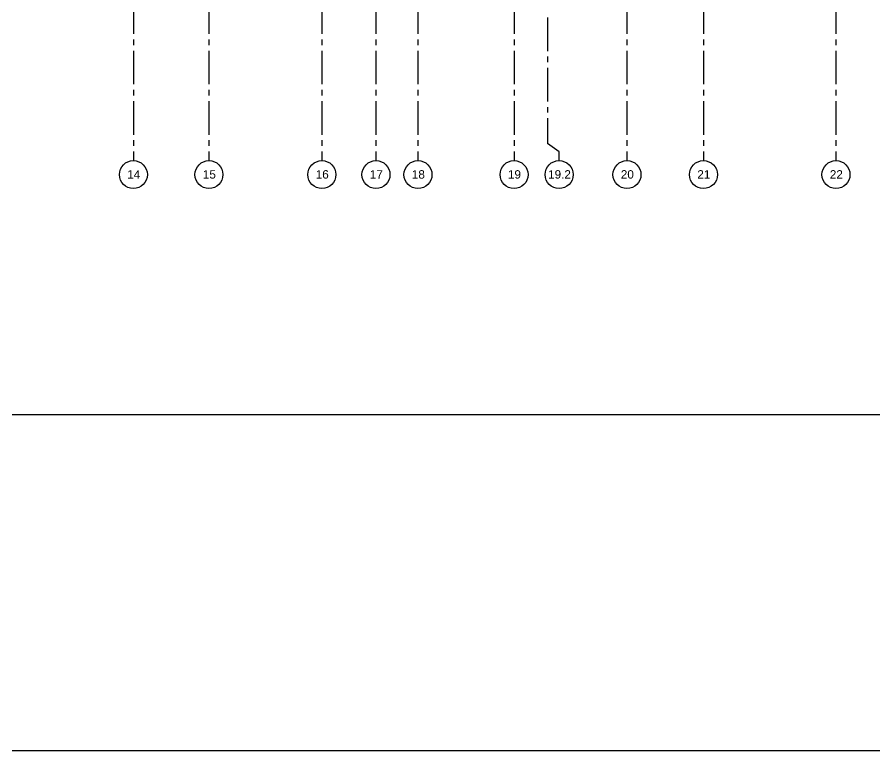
# Model space of a CAD drawing. Header units: inches. Extents: x -19 to 4048, y 0 to 3185.
# Drawn here: x 1362 to 2282, y 0 to 786 of the extents above; entities that cross this region are included whole.
import ezdxf
from ezdxf.enums import TextEntityAlignment as Align

# ---------------------------------------------------------------- set-up
doc = ezdxf.new("R2010")
doc.units = ezdxf.units.IN
doc.header["$LTSCALE"] = 48
doc.header["$MEASUREMENT"] = 0
doc.linetypes.add('CENTER2', pattern=[1.125, 0.75, -0.125, 0.125, -0.125])
for name, color, linetype in [('_0_Objects', 8, 'Continuous'), ('A-Grid(3-32)', 8, 'CENTER2'), ('S-Grid-Iden', 8, 'Continuous')]:
    doc.layers.add(name, color=color, linetype=linetype)
doc.layers.add('A-ANNO-NPLT', color=8, linetype='Continuous', plot=False)
doc.styles.get("Standard").update_dxf_attribs({"font": 'arial.ttf'})

# ---------------------------------------------------------------- blocks, each defined once
blk = doc.blocks.new('Column Bubble')
blk.add_circle((-0.0042, -0.0024), 0.1562)
blk.add_attdef('XX', text='', height=0.0938).set_placement((0, 0), align=Align.MIDDLE_CENTER)
blk = doc.blocks.new('LOWER LEVEL - STRUCTURAL GRID')
at = {"layer": 'A-Grid(3-32)'}
for p, q in [((-2528.5, -7402.01), (-2528.5, -9409.77)), ((-2447.5, -7402.01), (-2447.5, -9409.77)), ((-2326.5, -7402.01), (-2326.5, -9409.77)), ((-2268.5, -7402.01), (-2268.5, -9409.77)), ((-2223.5, -7402.01), (-2223.5, -9409.77)), ((-2120.5, -7402.01), (-2120.5, -9409.77)), ((-1999.5, -7402.01), (-1999.5, -9409.77)), ((-1917.5, -7402.01), (-1917.5, -9409.77)), ((-1775.5, -7402.01), (-1775.5, -9409.77)), ((-2084.5, -7420.37), (-2084.5, -9391.39))]:
    blk.add_line(p, q, dxfattribs=at)
blk.add_lwpolyline([(-2072.22, -9409.75), (-2072.22, -9400.28), (-2084.5, -9391.39)], dxfattribs=at)
at = {"layer": 'S-Grid-Iden', "xscale": 96, "yscale": 96, "zscale": 96}
for p, values in [((-2528.1, -9424.51), {'XX': '14'}), ((-2447.1, -9424.51), {'XX': '15'}), ((-2326.1, -9424.51), {'XX': '16'}), ((-2268.1, -9424.51), {'XX': '17'}), ((-2223.1, -9424.51), {'XX': '18'}), ((-2120.1, -9424.51), {'XX': '19'}), ((-2071.82, -9424.51), {'XX': '19.2'}), ((-1999.1, -9424.51), {'XX': '20'}), ((-1917.1, -9424.51), {'XX': '21'}), ((-1775.1, -9424.51), {'XX': '22'})]:
    blk.add_blockref('Column Bubble', p, dxfattribs=at).add_auto_attribs(values)

msp = doc.modelspace()

# ---------------------------------------------------------------- linework, layer by layer
at = {"layer": 'A-ANNO-NPLT'}
for points in [[(0, 0), (0, 2976), (4048, 2976), (4048, 0)], [(120, 360), (120, 2616), (3928, 2616), (3928, 360)]]:
    msp.add_lwpolyline(points, close=True, dxfattribs=at)

# ---------------------------------------------------------------- block references
at = {"layer": '_0_Objects'}
msp.add_blockref('LOWER LEVEL - STRUCTURAL GRID', (4015.5, 10042.01), dxfattribs=at)

doc.saveas('drawing.dxf')
